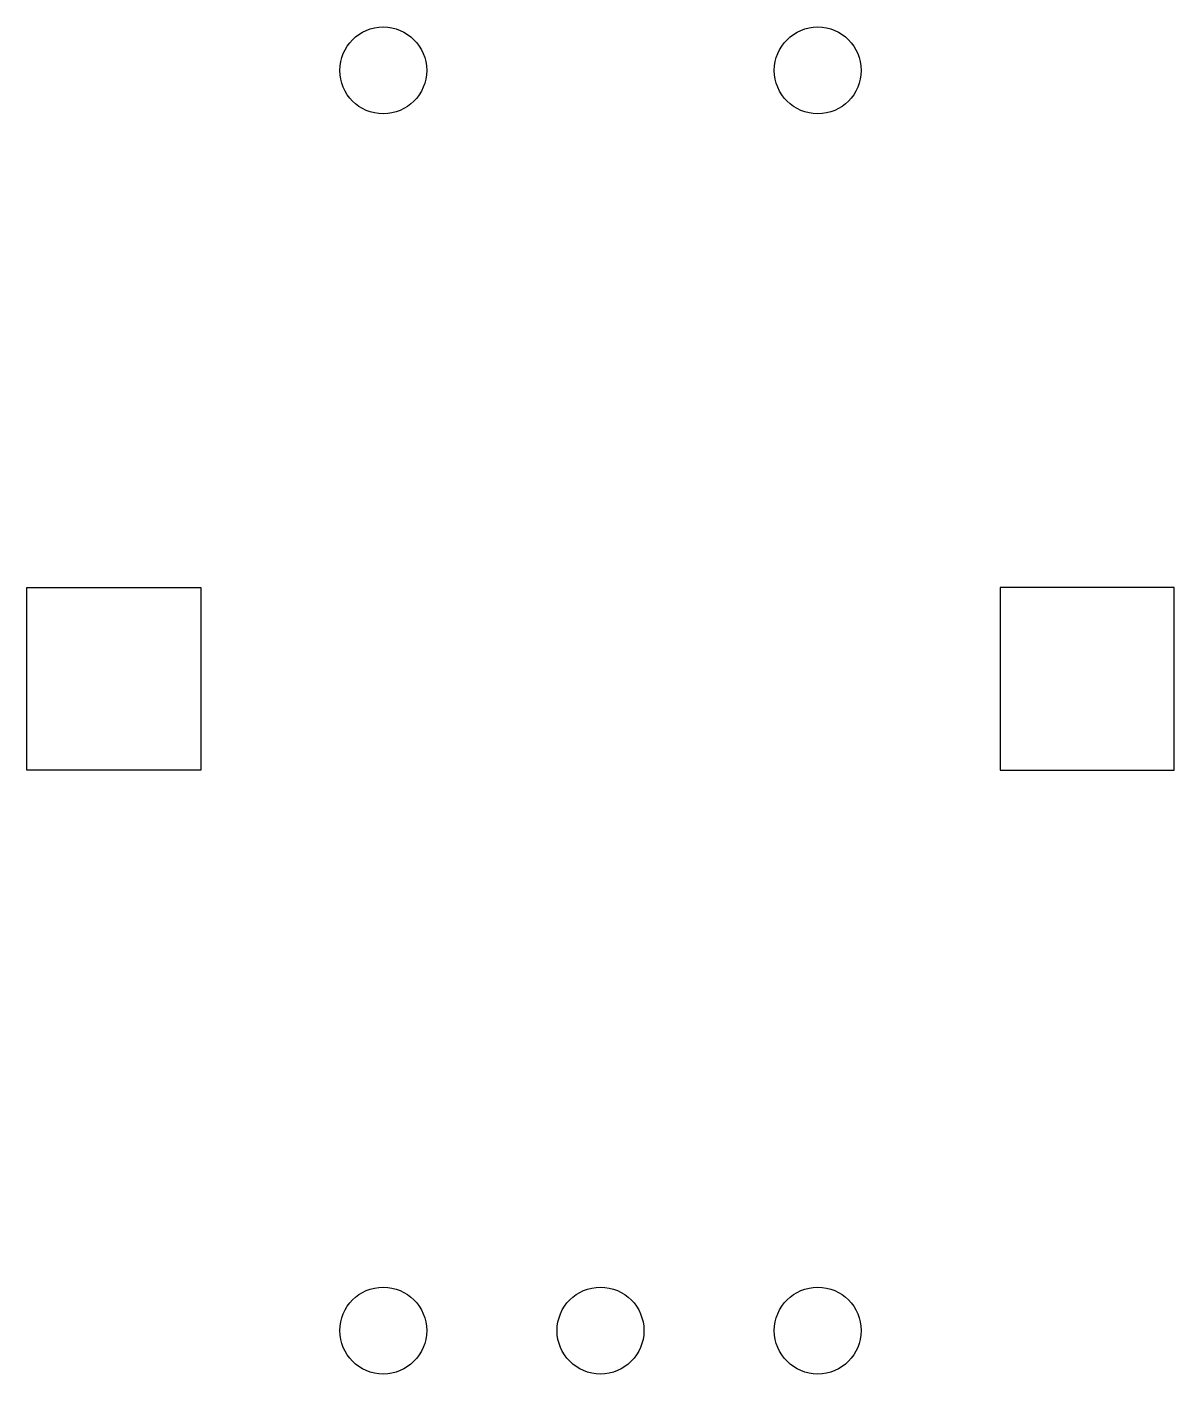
# Model space of a CAD drawing. Header units: millimetres. Extents: x 13.4 to 26.6, y 12 to 27.5.
import ezdxf

# ---------------------------------------------------------------- set-up
doc = ezdxf.new("R2010")
doc.units = ezdxf.units.MM
doc.layers.get('0').update_dxf_attribs({"linetype": 'CONTINUOUS'})

msp = doc.modelspace()

# ---------------------------------------------------------------- linework, layer by layer
for p, q in [((13.4, 21.05), (15.4, 21.05)), ((13.4, 18.95), (13.4, 21.05)), ((15.4, 21.05), (15.4, 18.95)), ((24.6, 21.05), (24.6, 18.95)), ((26.6, 21.05), (24.6, 21.05)), ((26.6, 18.95), (26.6, 21.05)), ((15.4, 18.95), (13.4, 18.95)), ((24.6, 18.95), (26.6, 18.95))]:
    msp.add_line(p, q)
for centre in [(17.5, 27), (22.5, 27), (17.5, 12.5), (20, 12.5), (22.5, 12.5)]:
    msp.add_circle(centre, 0.5)

doc.saveas('drawing.dxf')
